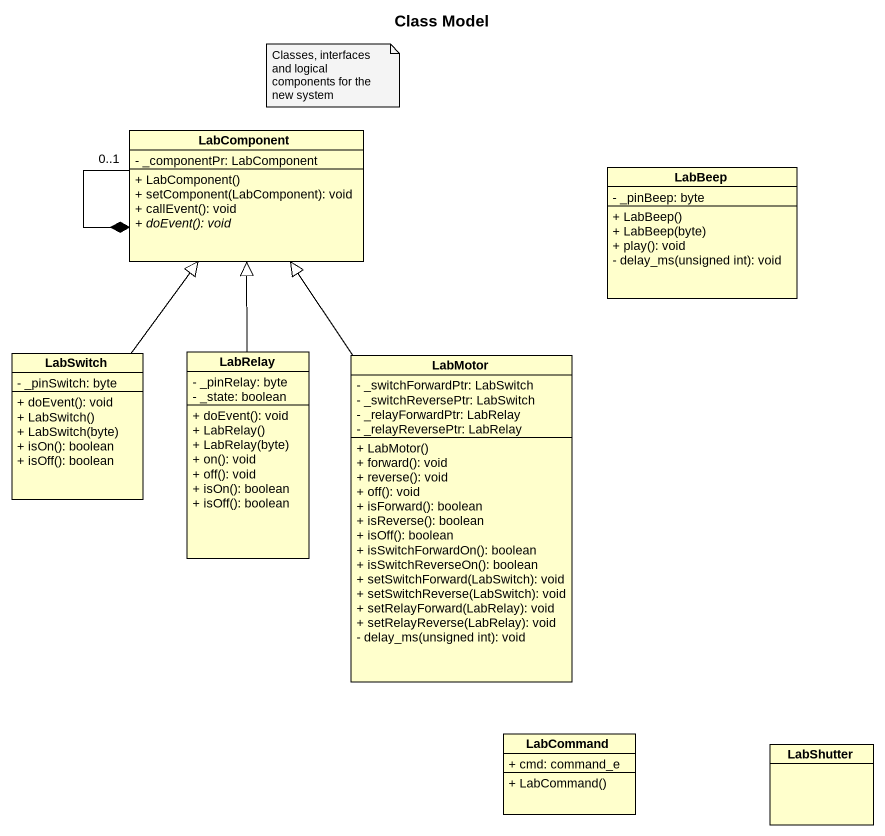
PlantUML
@startuml
title Class Model
hide circle
hide empty members
skinparam classAttributeIconSize 0
class LabComponent {
  - _componentPr: LabComponent
  + LabComponent()
  + setComponent(LabComponent): void
  + callEvent(): void
  {abstract} + doEvent(): void
}
class LabBeep {
  - _pinBeep: byte
  + LabBeep()
  + LabBeep(byte)
  + play(): void
  - delay_ms(unsigned int): void
}
class LabSwitch {
  - _pinSwitch: byte
  + doEvent(): void
  + LabSwitch()
  + LabSwitch(byte)
  + isOn(): boolean
  + isOff(): boolean
}
class LabRelay {
  - _pinRelay: byte
  - _state: boolean
  + doEvent(): void
  + LabRelay()
  + LabRelay(byte)
  + on(): void
  + off(): void
  + isOn(): boolean
  + isOff(): boolean
}
class LabMotor {
  - _switchForwardPtr: LabSwitch
  - _switchReversePtr: LabSwitch
  - _relayForwardPtr: LabRelay
  - _relayReversePtr: LabRelay
  + LabMotor()
  + forward(): void
  + reverse(): void
  + off(): void
  + isForward(): boolean
  + isReverse(): boolean
  + isOff(): boolean
  + isSwitchForwardOn(): boolean
  + isSwitchReverseOn(): boolean
  + setSwitchForward(LabSwitch): void
  + setSwitchReverse(LabSwitch): void
  + setRelayForward(LabRelay): void
  + setRelayReverse(LabRelay): void
  - delay_ms(unsigned int): void
}
class LabCommand {
  + cmd: command_e
  + LabCommand()
}
class LabShutter
LabComponent "0..1" --* LabComponent
LabSwitch -up-|> LabComponent
LabRelay -up-|> LabComponent
LabMotor -up-|> LabComponent
note as N1
  Classes, interfaces and logical components for the new system
end note
@enduml
